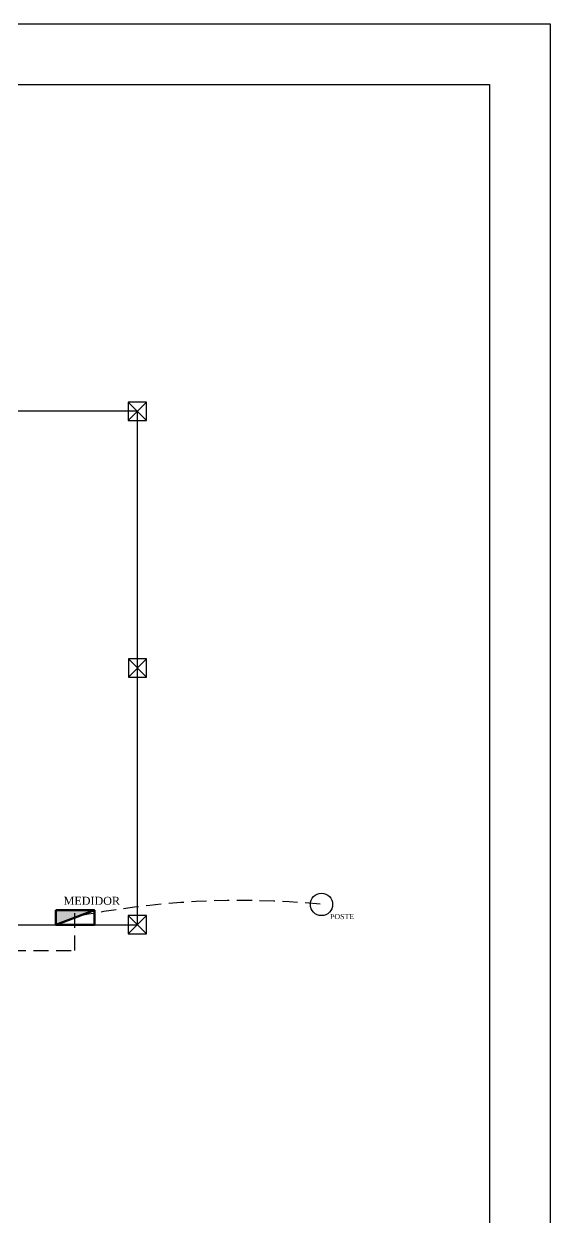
# Model space of a CAD drawing. Extents: x 20 to 1815, y -14679 to 245.
# Drawn here: x 53.25 to 61.93, y -2.59 to 17.08 of the extents above; entities that cross this region are included whole.
import ezdxf

# ---------------------------------------------------------------- set-up
doc = ezdxf.new("R2010")
doc.units = 0
doc.header["$MEASUREMENT"] = 0
doc.linetypes.add('HIDDEN', pattern=[0.375, 0.25, -0.125])
doc.layers.get('0').update_dxf_attribs({"linetype": 'CONTINUOUS'})
for name, color, linetype in [('PAREDE', 6, 'CONTINUOUS'), ('PILAR', 5, 'CONTINUOUS'), ('PONTO_DE_LUZ', 1, 'CONTINUOUS'), ('TEXTO', 1, 'CONTINUOUS'), ('TOMADAS', 1, 'CONTINUOUS'), ('VARANDA', 1, 'CONTINUOUS')]:
    doc.layers.add(name, color=color, linetype=linetype)
doc.layers.add('QDC', color=1, linetype='CONTINUOUS', lineweight=50)

# ---------------------------------------------------------------- blocks, each defined once
blk = doc.blocks.new('QDC')
for p, q in [((0.2, 0.15), (-0.2, 0.15)), ((-0.2, 0), (0.2, 0.15)), ((-0.2, 0.15), (-0.2, 0)), ((0.2, 0), (0.2, 0.15)), ((-0.2, 0), (0.2, 0))]:
    blk.add_line(p, q)
blk.add_solid([(-0.2, 0), (0.2, 0), (0.2, 0.15)])
blk = doc.blocks.new('BLOCOA3_LEGENDA')
at = {"layer": 'TOMADAS'}
for p, q in [((2.5, -1), (41, -1)), ((41, -1), (41, -28.7))]:
    blk.add_line(p, q, dxfattribs=at)
blk.add_lwpolyline([(0, 0), (42, 0), (42, -29.7), (0, -29.7)], close=True, dxfattribs=at)

msp = doc.modelspace()

# ---------------------------------------------------------------- linework, layer by layer
at = {"color": 1, "linetype": 'HIDDEN'}
for p, q in [((54.09, 1.804), (54.09, 2.421)), ((42.158, 1.804), (54.09, 1.804))]:
    msp.add_line(p, q, dxfattribs=at)
at = {"color": 240, "linetype": 'HIDDEN', "lineweight": 30, "true_color": 0xed1f24}
msp.add_arc((56.822, -11.226), 13.855, 84.5583, 101.4672, dxfattribs=at)
at = {"layer": 'PAREDE'}
msp.add_line((54.418, 2.38), (54.418, 2.48), dxfattribs=at)
at = {"layer": 'PILAR'}
for p, q in [((54.973, 10.842), (55.273, 10.542)), ((54.973, 10.542), (55.273, 10.842)), ((54.973, 10.842), (55.273, 10.542)), ((54.973, 10.542), (55.273, 10.842)), ((54.975, 6.311), (55.275, 6.611)), ((54.975, 6.611), (55.275, 6.311)), ((54.973, 2.08), (55.273, 2.38)), ((54.973, 2.38), (55.273, 2.08))]:
    msp.add_line(p, q, dxfattribs=at)
for points in [[(55.273, 10.542), (55.273, 10.842), (54.973, 10.842), (54.973, 10.542)], [(55.275, 6.311), (55.275, 6.611), (54.975, 6.611), (54.975, 6.311)], [(55.273, 2.08), (55.273, 2.38), (54.973, 2.38), (54.973, 2.08)]]:
    msp.add_lwpolyline(points, close=True, dxfattribs=at)
at = {"layer": 'PONTO_DE_LUZ'}
msp.add_circle((58.158, 2.564), 0.184, dxfattribs=at)
at = {"layer": 'VARANDA'}
for p, q in [((55.123, 10.692), (44.373, 10.692)), ((55.123, 2.23), (55.123, 10.692)), ((52.123, 2.23), (55.123, 2.23))]:
    msp.add_line(p, q, dxfattribs=at)

# ---------------------------------------------------------------- block references
at = {"layer": 'QDC', "color": 7, "xscale": 1.594594681388764, "yscale": 1.594594681388764, "zscale": 1.594594681388764, "rotation": 180}
msp.add_blockref('QDC', (54.099, 2.469), dxfattribs=at)
at = {"layer": 'TEXTO'}
msp.add_blockref('BLOCOA3_LEGENDA', (19.928, 17.078), dxfattribs=at)

# ---------------------------------------------------------------- texts
at = {"layer": 'PONTO_DE_LUZ', "insert": (58.298, 2.407), "char_height": 0.08542, "width": 0.29413, "attachment_point": 1}
msp.add_mtext('{\\fTimes New Roman|b0|i0|c0|p18;POSTE}', dxfattribs=at)
at = {"layer": 'QDC', "color": 7, "insert": (53.906, 2.69), "char_height": 0.13193, "width": 0.50233, "attachment_point": 1}
msp.add_mtext('{\\fTimes New Roman|b0|i0|c0|p18;MEDIDOR\\P }', dxfattribs=at)

doc.saveas('drawing.dxf')
